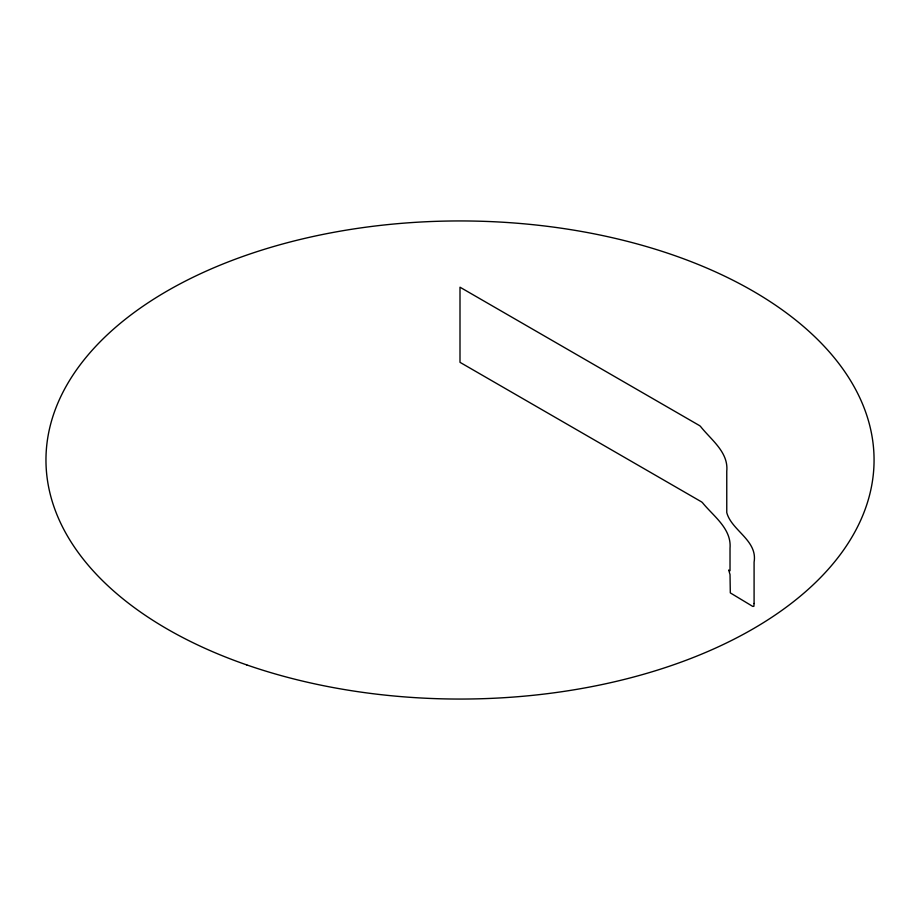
<?xml version="1.0" encoding="UTF-8"?>
<svg xmlns="http://www.w3.org/2000/svg" width="920" height="920" viewBox="0 0 920 920"><rect width="100%" height="100%" fill="white"/><g stroke="black" fill="none" stroke-linecap="round" stroke-linejoin="round"><path stroke-width="1.38" d="M754.089 603.497L753.882 606.314L752.721 606.395L730.307 592.894L730.02 574.574L728.709 570.055L730.02 570.814L730.02 548.274C731.688 528.643 713.471 516.246 702.466 502.665A7.808 4.508 60 0 0 701.523 501.871L460 362.33L460 287.201L699.568 425.626A7.371 4.255 60 0 1 700.511 426.42C711.056 439.841 728.686 452.157 726.765 471.27L726.765 512.589C731.561 530.679 757.815 540.293 754.089 562.178L754.089 603.497M246.744 664.907A414.058 239.062 0 0 0 874 464.174A414.058 239.062 0 0 0 259.256 250.918A414.058 239.062 0 0 0 246.744 664.907"/></g></svg>
